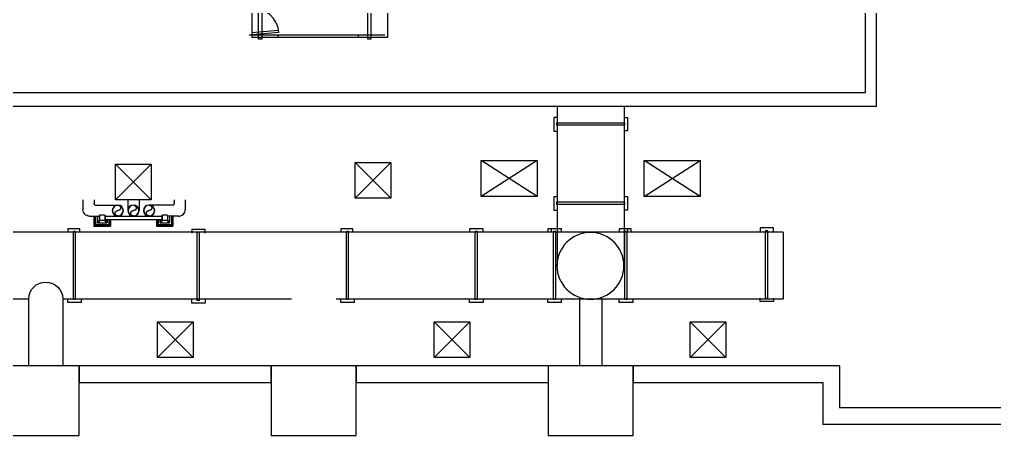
# Model space of a CAD drawing. Extents: x 11182 to 734459, y -1391328 to 152085.
# Drawn here: x 677906 to 699734, y -854259 to -844940 of the extents above; entities that cross this region are included whole.
import ezdxf

# ---------------------------------------------------------------- set-up
doc = ezdxf.new("R2010")
doc.units = 0
doc.header["$LTSCALE"] = 500
doc.header["$MEASUREMENT"] = 0
doc.layers.add('1_Wall_Exist', color=251, linetype='CONTINUOUS')

msp = doc.modelspace()

# ---------------------------------------------------------------- linework, layer by layer
at = {"layer": '1_Wall_Exist'}
for p, q in [((683107, -834846), (683107, -845345)), ((686142, -840296), (686142, -845345)), ((696843, -846584), (696843, -842937)), ((697093, -846884), (697093, -842937)), ((683259, -845384), (683259, -843354)), ((683330, -844491), (683330, -845384)), ((685703, -845384), (685703, -844491)), ((685775, -844491), (685775, -845384)), ((683107, -845230), (683707, -845177)), ((683050, -845287), (686085, -845287)), ((683714, -845234), (683107, -845287)), ((686142, -845345), (683107, -845345)), ((683330, -845384), (683259, -845384)), ((683694, -845345), (683694, -845287)), ((685498, -845345), (685498, -845287)), ((685775, -845384), (685703, -845384)), ((696843, -846584), (666443, -846584)), ((666143, -846884), (697093, -846884)), ((689941, -846885), (689941, -850449)), ((691441, -846884), (691441, -850448)), ((689865, -847139), (689865, -847439)), ((689941, -847139), (689865, -847139)), ((691441, -847138), (691515, -847138)), ((691515, -847138), (691515, -847438)), ((691451, -847260), (689931, -847260)), ((689931, -847260), (689931, -847310)), ((691451, -847310), (689931, -847310)), ((691451, -847260), (691451, -847310)), ((689865, -847439), (689935, -847439)), ((691515, -847438), (691450, -847438)), ((680056, -848180), (680856, -848180)), ((680056, -848980), (680056, -848180)), ((680856, -848980), (680056, -848180)), ((680056, -848980), (680856, -848180)), ((680856, -848180), (680856, -848980)), ((685423, -848146), (686223, -848146)), ((685423, -848946), (685423, -848146)), ((686223, -848946), (685423, -848146)), ((685423, -848946), (686223, -848146)), ((686223, -848146), (686223, -848946)), ((688243, -848902), (688243, -848102)), ((688243, -848102), (689493, -848102)), ((689493, -848102), (688243, -848902)), ((689493, -848902), (688243, -848102)), ((689493, -848102), (689493, -848902)), ((691893, -848902), (691893, -848102)), ((691893, -848102), (693143, -848102)), ((693143, -848902), (691893, -848102)), ((691893, -848902), (693143, -848102)), ((693143, -848102), (693143, -848902)), ((679325, -848978), (679325, -849196)), ((679575, -848978), (679575, -849071)), ((679600, -849096), (680108, -849096)), ((680856, -848980), (680056, -848980)), ((680108, -849101), (680112, -849101)), ((680112, -849101), (680116, -849101)), ((680116, -849101), (680119, -849102)), ((680119, -849102), (680123, -849103)), ((680123, -849103), (680127, -849104)), ((680127, -849104), (680130, -849105)), ((680130, -849105), (680134, -849106)), ((680134, -849106), (680137, -849108)), ((680137, -849108), (680140, -849110)), ((680140, -849110), (680143, -849112)), ((680333, -848980), (680333, -849221)), ((680458, -849101), (680462, -849101)), ((680462, -849101), (680466, -849101)), ((680466, -849101), (680469, -849102)), ((680469, -849102), (680473, -849103)), ((680473, -849103), (680477, -849104)), ((680477, -849104), (680480, -849105)), ((680480, -849105), (680484, -849106)), ((680484, -849106), (680487, -849108)), ((680487, -849108), (680490, -849110)), ((680490, -849110), (680493, -849112)), ((680583, -848980), (680583, -849221)), ((681343, -849096), (680808, -849096)), ((680808, -849101), (680812, -849101)), ((680812, -849101), (680816, -849101)), ((680816, -849101), (680819, -849102)), ((680819, -849102), (680823, -849103)), ((680823, -849103), (680827, -849104)), ((680827, -849104), (680830, -849105)), ((680830, -849105), (680834, -849106)), ((680834, -849106), (680837, -849108)), ((680837, -849108), (680840, -849110)), ((680840, -849110), (680843, -849112)), ((681368, -848978), (681368, -849071)), ((681618, -848978), (681618, -849196)), ((686223, -848946), (685423, -848946)), ((689493, -848902), (688243, -848902)), ((689866, -848910), (689866, -849210)), ((689941, -848910), (689866, -848910)), ((691452, -849031), (689932, -849031)), ((689932, -849031), (689932, -849081)), ((691452, -849081), (689932, -849081)), ((691441, -848909), (691516, -848909)), ((691452, -849031), (691452, -849081)), ((691516, -848909), (691516, -849209)), ((693143, -848902), (691893, -848902)), ((679809, -849321), (679707, -849321)), ((679809, -849326), (679707, -849326)), ((680048, -849273), (680049, -849270)), ((680048, -849277), (680048, -849273)), ((680048, -849281), (680048, -849277)), ((680048, -849285), (680048, -849281)), ((680048, -849288), (680048, -849285)), ((680049, -849292), (680048, -849288)), ((680049, -849270), (680050, -849266)), ((680050, -849296), (680049, -849292)), ((680050, -849266), (680051, -849262)), ((680051, -849299), (680050, -849296)), ((680051, -849262), (680052, -849259)), ((680052, -849303), (680051, -849299)), ((680052, -849259), (680054, -849255)), ((680054, -849306), (680052, -849303)), ((680054, -849255), (680055, -849252)), ((680055, -849310), (680054, -849306)), ((680055, -849252), (680057, -849249)), ((680057, -849313), (680055, -849310)), ((680057, -849249), (680059, -849245)), ((680059, -849316), (680057, -849313)), ((680059, -849245), (680062, -849243)), ((680062, -849319), (680059, -849316)), ((680062, -849243), (680064, -849240)), ((680064, -849322), (680062, -849319)), ((680064, -849240), (680067, -849237)), ((680067, -849324), (680064, -849322)), ((680067, -849237), (680070, -849235)), ((680070, -849327), (680067, -849324)), ((680070, -849235), (680073, -849232)), ((680073, -849329), (680070, -849327)), ((680073, -849232), (680076, -849230)), ((680076, -849331), (680073, -849329)), ((680076, -849230), (680079, -849228)), ((680079, -849228), (680082, -849226)), ((680082, -849226), (680086, -849225)), ((680086, -849225), (680089, -849224)), ((680089, -849224), (680093, -849223)), ((680093, -849223), (680097, -849222)), ((680097, -849222), (680100, -849221)), ((680100, -849221), (680104, -849221)), ((680104, -849221), (680108, -849221)), ((680112, -849221), (680108, -849221)), ((680116, -849220), (680112, -849221)), ((680119, -849220), (680116, -849220)), ((680123, -849219), (680119, -849220)), ((680127, -849218), (680123, -849219)), ((680130, -849217), (680127, -849218)), ((680134, -849215), (680130, -849217)), ((680137, -849213), (680134, -849215)), ((680140, -849211), (680137, -849213)), ((680143, -849209), (680140, -849211)), ((680143, -849112), (680146, -849115)), ((680146, -849207), (680143, -849209)), ((680146, -849115), (680149, -849117)), ((680149, -849204), (680146, -849207)), ((680149, -849117), (680152, -849120)), ((680152, -849202), (680149, -849204)), ((680152, -849120), (680154, -849123)), ((680154, -849199), (680152, -849202)), ((680154, -849123), (680157, -849125)), ((680157, -849196), (680154, -849199)), ((680157, -849125), (680159, -849129)), ((680159, -849193), (680157, -849196)), ((680159, -849129), (680161, -849132)), ((680161, -849190), (680159, -849193)), ((680161, -849132), (680162, -849135)), ((680162, -849186), (680161, -849190)), ((680162, -849135), (680164, -849139)), ((680164, -849183), (680162, -849186)), ((680164, -849139), (680165, -849142)), ((680165, -849179), (680164, -849183)), ((680165, -849142), (680166, -849146)), ((680166, -849176), (680165, -849179)), ((680166, -849146), (680167, -849150)), ((680167, -849172), (680166, -849176)), ((680167, -849150), (680168, -849153)), ((680168, -849168), (680167, -849172)), ((680168, -849153), (680168, -849157)), ((680168, -849157), (680168, -849165)), ((680168, -849165), (680168, -849168)), ((680398, -849273), (680399, -849270)), ((680398, -849277), (680398, -849273)), ((680398, -849281), (680398, -849277)), ((680398, -849285), (680398, -849281)), ((680398, -849288), (680398, -849285)), ((680399, -849292), (680398, -849288)), ((680399, -849270), (680400, -849266)), ((680400, -849296), (680399, -849292)), ((680400, -849266), (680401, -849262)), ((680401, -849299), (680400, -849296)), ((680401, -849262), (680402, -849259)), ((680402, -849303), (680401, -849299)), ((680402, -849259), (680404, -849255)), ((680404, -849306), (680402, -849303)), ((680404, -849255), (680405, -849252)), ((680405, -849310), (680404, -849306)), ((680405, -849252), (680407, -849249)), ((680407, -849313), (680405, -849310)), ((680407, -849249), (680409, -849245)), ((680409, -849316), (680407, -849313)), ((680409, -849245), (680412, -849243)), ((680412, -849319), (680409, -849316)), ((680412, -849243), (680414, -849240)), ((680414, -849322), (680412, -849319)), ((680414, -849240), (680417, -849237)), ((680417, -849324), (680414, -849322)), ((680417, -849237), (680420, -849235)), ((680420, -849327), (680417, -849324)), ((680420, -849235), (680423, -849232)), ((680423, -849329), (680420, -849327)), ((680423, -849232), (680426, -849230)), ((680426, -849331), (680423, -849329)), ((680426, -849230), (680429, -849228)), ((680429, -849228), (680432, -849226)), ((680432, -849226), (680436, -849225)), ((680436, -849225), (680439, -849224)), ((680439, -849224), (680443, -849223)), ((680443, -849223), (680447, -849222)), ((680447, -849222), (680450, -849221)), ((680450, -849221), (680454, -849221)), ((680454, -849221), (680458, -849221)), ((680462, -849221), (680458, -849221)), ((680466, -849220), (680462, -849221)), ((680469, -849220), (680466, -849220)), ((680473, -849219), (680469, -849220)), ((680477, -849218), (680473, -849219)), ((680480, -849217), (680477, -849218)), ((680484, -849215), (680480, -849217)), ((680487, -849213), (680484, -849215)), ((680490, -849211), (680487, -849213)), ((680493, -849209), (680490, -849211)), ((680493, -849112), (680496, -849115)), ((680496, -849207), (680493, -849209)), ((680496, -849115), (680499, -849117)), ((680499, -849204), (680496, -849207)), ((680499, -849117), (680502, -849120)), ((680502, -849202), (680499, -849204)), ((680502, -849120), (680504, -849123)), ((680504, -849199), (680502, -849202)), ((680504, -849123), (680507, -849125)), ((680507, -849196), (680504, -849199)), ((680507, -849125), (680509, -849129)), ((680509, -849193), (680507, -849196)), ((680509, -849129), (680511, -849132)), ((680511, -849190), (680509, -849193)), ((680511, -849132), (680512, -849135)), ((680512, -849186), (680511, -849190)), ((680512, -849135), (680514, -849139)), ((680514, -849183), (680512, -849186)), ((680514, -849139), (680515, -849142)), ((680515, -849179), (680514, -849183)), ((680515, -849142), (680516, -849146)), ((680516, -849176), (680515, -849179)), ((680516, -849146), (680517, -849150)), ((680517, -849172), (680516, -849176)), ((680517, -849150), (680518, -849153)), ((680518, -849168), (680517, -849172)), ((680518, -849153), (680518, -849157)), ((680518, -849157), (680518, -849165)), ((680518, -849165), (680518, -849168)), ((680748, -849273), (680749, -849270)), ((680748, -849277), (680748, -849273)), ((680748, -849281), (680748, -849277)), ((680748, -849285), (680748, -849281)), ((680748, -849288), (680748, -849285)), ((680749, -849292), (680748, -849288)), ((680749, -849270), (680750, -849266)), ((680750, -849296), (680749, -849292)), ((680750, -849266), (680751, -849262)), ((680751, -849299), (680750, -849296)), ((680751, -849262), (680752, -849259)), ((680752, -849303), (680751, -849299)), ((680752, -849259), (680754, -849255)), ((680754, -849306), (680752, -849303)), ((680754, -849255), (680755, -849252)), ((680755, -849310), (680754, -849306)), ((680755, -849252), (680757, -849249)), ((680757, -849313), (680755, -849310)), ((680757, -849249), (680759, -849245)), ((680759, -849316), (680757, -849313)), ((680759, -849245), (680762, -849243)), ((680762, -849319), (680759, -849316)), ((680762, -849243), (680764, -849240)), ((680764, -849322), (680762, -849319)), ((680764, -849240), (680767, -849237)), ((680767, -849324), (680764, -849322)), ((680767, -849237), (680770, -849235)), ((680770, -849327), (680767, -849324)), ((680770, -849235), (680773, -849232)), ((680773, -849329), (680770, -849327)), ((680773, -849232), (680776, -849230)), ((680776, -849331), (680773, -849329)), ((680776, -849230), (680779, -849228)), ((680779, -849228), (680782, -849226)), ((680782, -849226), (680786, -849225)), ((680786, -849225), (680789, -849224)), ((680789, -849224), (680793, -849223)), ((680793, -849223), (680797, -849222)), ((680797, -849222), (680800, -849221)), ((680800, -849221), (680804, -849221)), ((680804, -849221), (680808, -849221)), ((680812, -849221), (680808, -849221)), ((680816, -849220), (680812, -849221)), ((680819, -849220), (680816, -849220)), ((680823, -849219), (680819, -849220)), ((680827, -849218), (680823, -849219)), ((680830, -849217), (680827, -849218)), ((680834, -849215), (680830, -849217)), ((680837, -849213), (680834, -849215)), ((680840, -849211), (680837, -849213)), ((680843, -849209), (680840, -849211)), ((680843, -849112), (680846, -849115)), ((680846, -849207), (680843, -849209)), ((680846, -849115), (680849, -849117)), ((680849, -849204), (680846, -849207)), ((680849, -849117), (680852, -849120)), ((680852, -849202), (680849, -849204)), ((680852, -849120), (680854, -849123)), ((680854, -849199), (680852, -849202)), ((680854, -849123), (680857, -849125)), ((680857, -849196), (680854, -849199)), ((680857, -849125), (680859, -849129)), ((680859, -849193), (680857, -849196)), ((680859, -849129), (680861, -849132)), ((680861, -849190), (680859, -849193)), ((680861, -849132), (680862, -849135)), ((680862, -849186), (680861, -849190)), ((680862, -849135), (680864, -849139)), ((680864, -849183), (680862, -849186)), ((680864, -849139), (680865, -849142)), ((680865, -849179), (680864, -849183)), ((680865, -849142), (680866, -849146)), ((680866, -849176), (680865, -849179)), ((680866, -849146), (680867, -849150)), ((680867, -849172), (680866, -849176)), ((680867, -849150), (680868, -849153)), ((680868, -849168), (680867, -849172)), ((680868, -849153), (680868, -849157)), ((680868, -849157), (680868, -849165)), ((680868, -849165), (680868, -849168)), ((681209, -849321), (681107, -849321)), ((681209, -849326), (681107, -849326)), ((689866, -849210), (689941, -849210)), ((691516, -849209), (691441, -849209)), ((679475, -849346), (679694, -849346)), ((679573, -849346), (679573, -849567)), ((679592, -849346), (679592, -849550)), ((679608, -849346), (679608, -849535)), ((679608, -849535), (679908, -849535)), ((679649, -849346), (679649, -849491)), ((679652, -849495), (679649, -849491)), ((679652, -849495), (679863, -849495)), ((679669, -849465), (679672, -849461)), ((679669, -849472), (679669, -849465)), ((679669, -849472), (679672, -849476)), ((679672, -849461), (679680, -849461)), ((679680, -849476), (679672, -849476)), ((679680, -849461), (679684, -849465)), ((679684, -849472), (679680, -849476)), ((679684, -849465), (679684, -849472)), ((679694, -849333), (679694, -849433)), ((679699, -849333), (679699, -849433)), ((679809, -849441), (679707, -849441)), ((679809, -849446), (679707, -849446)), ((679816, -849333), (679816, -849433)), ((679821, -849333), (679821, -849433)), ((679821, -849346), (681094, -849346)), ((679821, -849421), (681094, -849421)), ((679836, -849461), (679832, -849465)), ((679832, -849465), (679832, -849472)), ((679832, -849472), (679836, -849476)), ((679843, -849461), (679836, -849461)), ((679836, -849476), (679843, -849476)), ((679847, -849465), (679843, -849461)), ((679847, -849472), (679843, -849476)), ((679847, -849472), (679847, -849465)), ((679863, -849495), (679867, -849491)), ((679867, -849421), (679867, -849491)), ((679908, -849421), (679908, -849535)), ((679923, -849421), (679923, -849550)), ((679942, -849421), (679942, -849567)), ((680079, -849333), (680076, -849331)), ((680082, -849335), (680079, -849333)), ((680086, -849337), (680082, -849335)), ((680089, -849338), (680086, -849337)), ((680093, -849339), (680089, -849338)), ((680097, -849340), (680093, -849339)), ((680100, -849340), (680097, -849340)), ((680104, -849341), (680100, -849340)), ((680108, -849341), (680104, -849341)), ((680429, -849333), (680426, -849331)), ((680432, -849335), (680429, -849333)), ((680436, -849337), (680432, -849335)), ((680439, -849338), (680436, -849337)), ((680443, -849339), (680439, -849338)), ((680447, -849340), (680443, -849339)), ((680450, -849340), (680447, -849340)), ((680454, -849341), (680450, -849340)), ((680458, -849341), (680454, -849341)), ((680779, -849333), (680776, -849331)), ((680782, -849335), (680779, -849333)), ((680786, -849337), (680782, -849335)), ((680789, -849338), (680786, -849337)), ((680793, -849339), (680789, -849338)), ((680797, -849340), (680793, -849339)), ((680800, -849340), (680797, -849340)), ((680804, -849341), (680800, -849340)), ((680808, -849341), (680804, -849341)), ((680973, -849421), (680973, -849567)), ((680992, -849421), (680992, -849550)), ((681008, -849421), (681008, -849535)), ((681008, -849535), (681308, -849535)), ((681049, -849421), (681049, -849491)), ((681052, -849495), (681049, -849491)), ((681052, -849495), (681263, -849495)), ((681069, -849465), (681072, -849461)), ((681069, -849472), (681069, -849465)), ((681069, -849472), (681072, -849476)), ((681072, -849461), (681080, -849461)), ((681080, -849476), (681072, -849476)), ((681080, -849461), (681084, -849465)), ((681084, -849472), (681080, -849476)), ((681084, -849465), (681084, -849472)), ((681094, -849333), (681094, -849433)), ((681099, -849333), (681099, -849433)), ((681209, -849441), (681107, -849441)), ((681209, -849446), (681107, -849446)), ((681216, -849333), (681216, -849433)), ((681221, -849333), (681221, -849433)), ((681468, -849346), (681221, -849346)), ((681236, -849461), (681232, -849465)), ((681232, -849465), (681232, -849472)), ((681232, -849472), (681236, -849476)), ((681243, -849461), (681236, -849461)), ((681236, -849476), (681243, -849476)), ((681247, -849465), (681243, -849461)), ((681247, -849472), (681243, -849476)), ((681247, -849472), (681247, -849465)), ((681263, -849495), (681267, -849491)), ((681267, -849346), (681267, -849491)), ((681308, -849346), (681308, -849535)), ((681323, -849346), (681323, -849550)), ((681342, -849346), (681342, -849567)), ((695002, -849702), (666900, -849702)), ((678988, -849627), (678988, -849702)), ((679254, -849627), (678988, -849627)), ((679113, -851212), (679113, -849692)), ((679163, -849692), (679113, -849692)), ((679163, -851212), (679163, -849692)), ((679254, -849702), (679254, -849627)), ((679573, -849567), (679942, -849567)), ((679592, -849550), (679923, -849550)), ((680973, -849567), (681342, -849567)), ((680992, -849550), (681323, -849550)), ((681765, -849648), (681765, -849723)), ((682065, -849648), (681765, -849648)), ((681887, -851232), (681887, -849712)), ((681937, -849712), (681887, -849712)), ((681937, -851232), (681937, -849712)), ((682065, -849723), (682065, -849648)), ((685101, -849627), (685101, -849702)), ((685366, -849627), (685101, -849627)), ((685225, -851212), (685225, -849692)), ((685275, -849692), (685225, -849692)), ((685275, -851212), (685275, -849692)), ((685366, -849702), (685366, -849627)), ((687984, -849627), (687984, -849702)), ((688284, -849627), (687984, -849627)), ((688109, -851212), (688109, -849692)), ((688159, -849692), (688109, -849692)), ((688159, -851212), (688159, -849692)), ((688284, -849702), (688284, -849627)), ((689738, -849628), (689738, -849703)), ((690038, -849628), (689738, -849628)), ((689816, -849703), (689816, -849628)), ((689860, -851212), (689860, -849692)), ((689910, -849692), (689860, -849692)), ((689910, -851212), (689910, -849692)), ((690038, -849703), (690038, -849628)), ((691335, -849627), (691335, -849702)), ((691601, -849627), (691335, -849627)), ((691460, -851212), (691460, -849692)), ((691510, -849692), (691460, -849692)), ((691510, -851212), (691510, -849692)), ((691516, -849627), (691516, -849702)), ((691601, -849702), (691601, -849627)), ((694486, -849607), (694486, -849682)), ((694786, -849607), (694486, -849607)), ((694611, -851192), (694611, -849672)), ((694661, -849672), (694611, -849672)), ((694661, -851192), (694661, -849672)), ((694786, -849682), (694786, -849607)), ((695002, -849702), (695002, -851202)), ((678112, -851202), (672674, -851202)), ((678112, -852702), (678112, -851202)), ((678874, -851202), (678874, -852702)), ((683993, -851202), (678874, -851202)), ((678988, -851277), (678988, -851202)), ((679288, -851277), (678988, -851277)), ((679163, -851212), (679113, -851212)), ((679288, -851202), (679288, -851277)), ((681762, -851297), (681762, -851222)), ((681937, -851232), (681887, -851232)), ((682062, -851222), (682062, -851297)), ((695002, -851202), (684993, -851202)), ((685100, -851277), (685100, -851202)), ((685400, -851277), (685100, -851277)), ((685275, -851212), (685225, -851212)), ((685400, -851202), (685400, -851277)), ((687984, -851277), (687984, -851202)), ((688284, -851277), (687984, -851277)), ((688159, -851212), (688109, -851212)), ((688284, -851202), (688284, -851277)), ((689735, -851277), (689735, -851202)), ((690035, -851277), (689735, -851277)), ((689910, -851212), (689860, -851212)), ((690035, -851202), (690035, -851277)), ((690443, -851202), (690443, -852702)), ((690943, -851202), (690943, -852702)), ((691335, -851277), (691335, -851202)), ((691635, -851277), (691335, -851277)), ((691510, -851212), (691460, -851212)), ((691635, -851202), (691635, -851277)), ((694486, -851257), (694486, -851182)), ((694786, -851257), (694486, -851257)), ((694661, -851192), (694611, -851192)), ((694786, -851182), (694786, -851257)), ((682062, -851297), (681762, -851297)), ((680995, -851712), (681795, -851712)), ((680995, -852512), (680995, -851712)), ((681795, -852512), (680995, -851712)), ((680995, -852512), (681795, -851712)), ((681795, -851712), (681795, -852512)), ((687187, -851712), (687987, -851712)), ((687187, -852512), (687187, -851712)), ((687987, -852512), (687187, -851712)), ((687187, -852512), (687987, -851712)), ((687987, -851712), (687987, -852512)), ((692918, -851712), (693718, -851712)), ((692918, -852512), (692918, -851712)), ((693718, -852512), (692918, -851712)), ((692918, -852512), (693718, -851712)), ((693718, -851712), (693718, -852512)), ((681795, -852512), (680995, -852512)), ((687987, -852512), (687187, -852512)), ((693718, -852512), (692918, -852512)), ((696263, -852702), (664943, -852702)), ((679243, -854259), (679243, -852702)), ((679244, -852702), (679244, -853072)), ((683542, -853072), (683542, -852702)), ((683543, -852702), (683543, -854259)), ((685443, -854259), (685443, -852702)), ((685444, -852702), (685444, -853072)), ((689743, -852702), (689743, -854259)), ((691643, -854259), (691643, -852702)), ((691644, -852702), (691644, -853072)), ((696263, -852702), (696263, -853643)), ((679244, -853072), (683542, -853072)), ((685444, -853072), (689742, -853072)), ((691644, -853072), (695893, -853072)), ((695893, -853072), (695893, -854013)), ((716060, -853643), (696263, -853643)), ((702093, -854013), (695893, -854013)), ((677343, -854259), (679243, -854259)), ((683543, -854259), (685443, -854259)), ((689743, -854259), (691643, -854259))]:
    msp.add_line(p, q, dxfattribs=at)
at = {"layer": '1_Wall_Exist', "extrusion": (0, 0, -1)}
for centre, radius in [((-680108, -849221), 125), ((-680108, -849221), 120), ((-680458, -849221), 125), ((-680458, -849221), 120), ((-680808, -849221), 125), ((-680808, -849221), 120), ((-679840, -849468), 15), ((-681240, -849468), 15), ((-690688, -850458), 749)]:
    msp.add_circle(centre, radius, dxfattribs=at)
at = {"layer": '1_Wall_Exist'}
for centre in [(679676, -849468), (681076, -849468)]:
    msp.add_circle(centre, 15, dxfattribs=at)
for centre, radius, start, end in [((683107, -845287), 610, 5.0003, 90), ((681343, -849071), 24.9, 269.7699, 0.2301), ((681468, -849196), 150, 269.9618, 0.0382), ((679707, -849433), 7.5, 180, 270), ((679809, -849433), 12.8, 271.3426, 358.6574), ((679809, -849433), 7.7, 271.4879, 358.5121), ((681107, -849433), 7.5, 180, 270), ((681209, -849433), 12.6, 270.4547, 359.5453), ((681209, -849433), 7.5, 270, 0)]:
    msp.add_arc(centre, radius, start, end, dxfattribs=at)
at = {"layer": '1_Wall_Exist', "extrusion": (0, 0, -1)}
for centre, radius, start, end in [((-679600, -849071), 24.9, 269.7699, 0.2301), ((-679475, -849196), 150, 269.9618, 0.0382), ((-679707, -849334), 12.8, 1.3426, 88.6574), ((-679707, -849334), 7.7, 1.4879, 88.5121), ((-679808, -849334), 13, 92.2026, 177.7974), ((-679809, -849334), 7.91, 92.8986, 177.1014), ((-681107, -849334), 12.8, 1.3426, 88.6574), ((-681107, -849334), 7.7, 1.4879, 88.5121), ((-681209, -849334), 12.8, 91.3426, 178.6574), ((-681209, -849334), 7.7, 91.4879, 178.5121), ((-679707, -849433), 12.6, 270.4547, 359.5453), ((-681107, -849433), 12.6, 270.4547, 359.5453), ((-678493, -851202), 381, 0, 180)]:
    msp.add_arc(centre, radius, start, end, dxfattribs=at)

doc.saveas('drawing.dxf')
